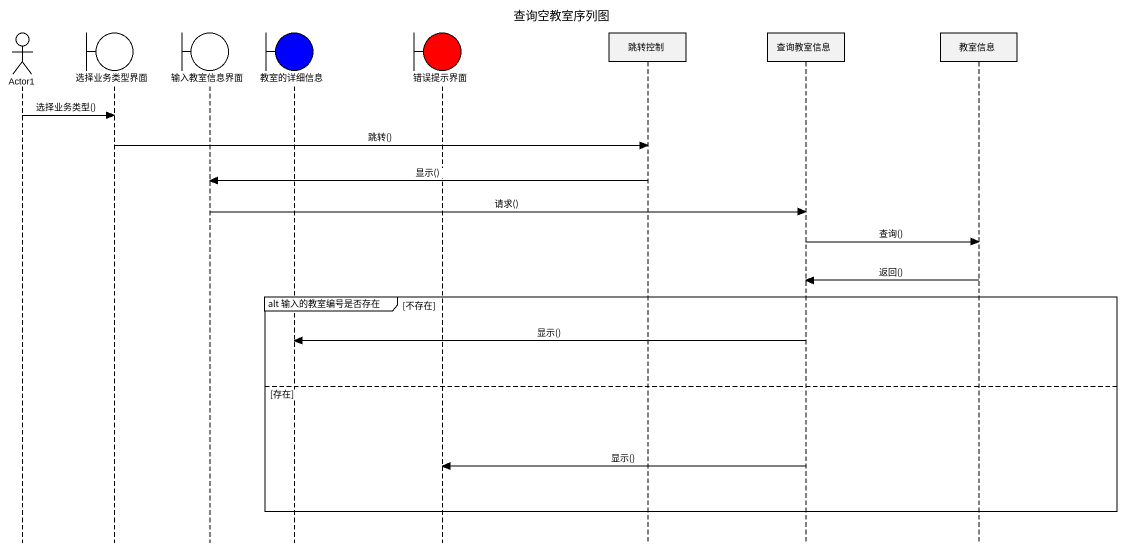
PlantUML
@startuml
title 查询空教室序列图
hide footbox
actor Actor1
boundary 选择业务类型界面
boundary 输入教室信息界面
boundary 教室的详细信息 #0000FF
boundary 错误提示界面 #FF0000
participant 跳转控制
participant 查询教室信息
participant 教室信息

Actor1 -> 选择业务类型界面 : 选择业务类型()
选择业务类型界面 -> 跳转控制 : 跳转()
跳转控制 -> 输入教室信息界面 : 显示()
输入教室信息界面 -> 查询教室信息 : 请求()
查询教室信息 -> 教室信息 : 查询()
教室信息 -> 查询教室信息 : 返回()
group alt 输入的教室编号是否存在 [不存在]
  查询教室信息 -> 教室的详细信息 : 显示()
else 存在
  查询教室信息 -> 错误提示界面 : 显示()
end
@enduml
